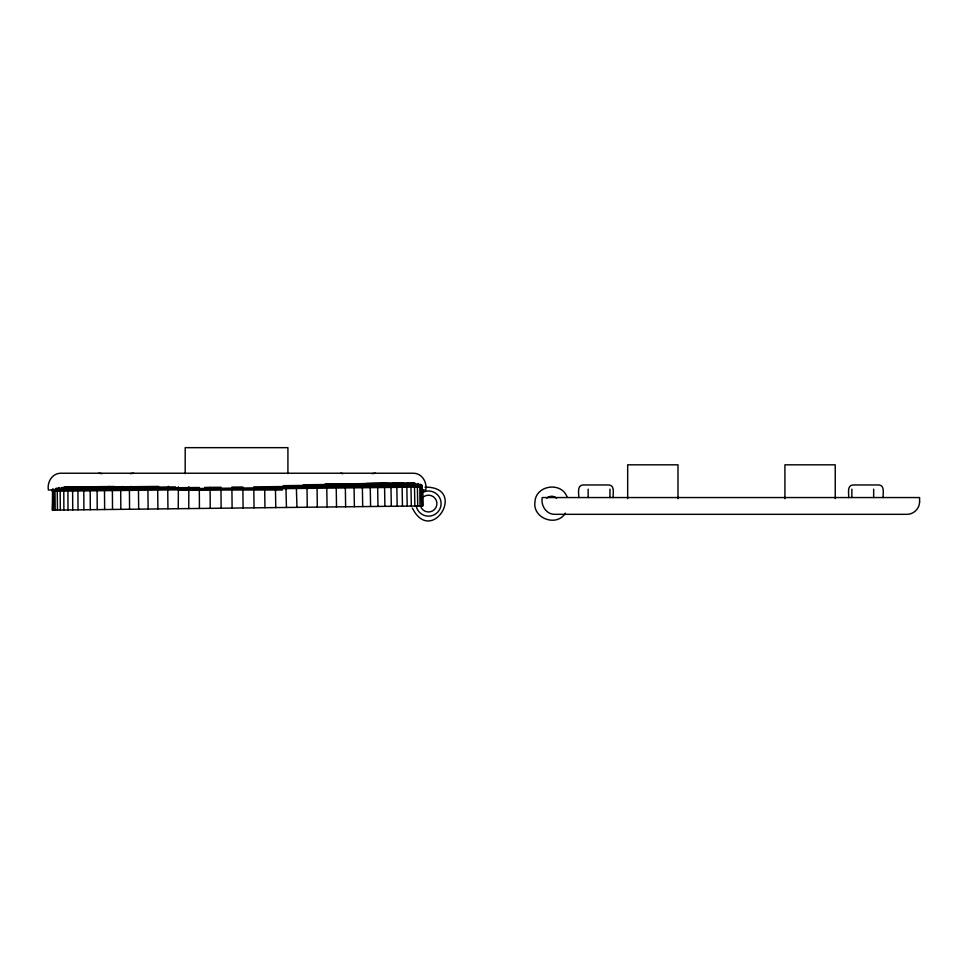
<?xml version="1.0" encoding="UTF-8"?>
<svg xmlns="http://www.w3.org/2000/svg" width="968" height="968" viewBox="0 0 968 968"><rect width="100%" height="100%" fill="white"/><g stroke="black" fill="none" stroke-linecap="round" stroke-linejoin="round"><path stroke-width="1.45" d="M677.987 498.314L677.999 497.552M210.08 487.376L210.237 508.333M422.738 489.965L422.919 505.925L52.284 510.136L52.599 489.167M188.833 486.747L188.748 508.587M178.39 486.868L178.245 508.696M175.474 486.904L56.168 488.247L54.995 491.236L55.2 510.1M53.905 489.142L53.579 510.112M52.925 489.155L52.611 510.124M168.48 486.311L167.742 489.953L167.948 508.817M148.891 486.529L147.91 490.171L148.128 509.047M139.537 486.638L138.46 490.28L138.678 509.156M565.421 513.149C556.648 527.391 532.315 518.34 534.965 501.823C535.8 485.113 561.488 481.326 567.115 497.08M59.242 487.545L57.245 491.199L57.463 510.075M131.116 486.311L129.422 489.3L129.567 509.253M122.537 486.408L120.697 489.397L120.831 509.349M99.317 486.674L97.102 489.663L97.223 509.616M75.238 486.952L72.624 489.941L72.733 509.894M72.963 486.88L69.672 487.436L67.905 490.002L68.002 509.954M68.668 486.928L65.582 487.485L63.791 490.05L63.876 510.003M425.037 487.17C468.076 486.505 431.716 546.533 412.368 508.091M372.208 473.654L375.475 473.231M327.075 507.014L326.773 487.061L325.309 484.109L401.684 483.153M133.487 473.231L130.257 473.654M88.511 486.722L85.378 487.255L83.793 489.82L83.889 509.773M94.973 486.65L91.706 487.182L90.181 489.748L90.302 509.7M366.376 483.504L386.994 483.274M109.384 486.493L105.887 487.025L104.508 489.578L104.629 509.543M354.711 483.722L352.146 483.806L354.058 486.747L354.373 506.7M325.309 484.109L329.664 483.976M346.254 483.819L343.567 483.903L345.334 486.856L345.636 506.796M392.826 483.201L395.464 483.177M64.227 487.073L114.345 486.505L112.385 489.493L112.518 509.446M417.74 505.986L417.377 486.033L414.461 483.105L360.338 483.71L362.371 486.662L362.685 506.603M303.299 484.786L415.441 483.504M283.225 485.67L418.539 484.145L419.785 487.086L420.003 505.961M55.515 489.13L199.311 487.497L199.432 508.466M204.696 487.436L220.958 487.255L221.14 508.212M421.624 505.937L420.826 484.98L253.773 486.88L254.052 507.837M52.199 490.183L422.229 485.972L422.592 505.925M52.066 491.26L422.387 487.061M54.329 490.002L48.4 490.002C46.912 482.04 52.357 473.074 60.996 473.231L413.179 473.231C421.818 473.074 427.263 482.04 425.775 490.002L421.322 490.002M178.778 490.002L282.487 490.002M340.688 473.231L342.841 473.654M79.146 486.759L80.453 486.892L77.924 489.881L78.033 509.834M402.809 483.092L405.023 483.625L406.838 486.154L407.201 506.107M406.923 483.044L409.101 483.576L410.964 486.105L411.327 506.058M410.42 483.008L412.586 483.54L414.473 486.069L414.849 506.022M413.3 482.971L414.461 483.105M98.7 473.231L101.967 473.654M69.744 486.868L70.591 487.001M399.445 483.274L402.119 486.202L402.47 506.155M394.23 483.334L396.819 486.263L397.17 506.216M388.471 483.395L390.963 486.335L391.302 506.288M382.179 483.468L384.562 486.408L384.901 506.361M375.366 483.54L377.653 486.481L377.98 506.433M368.082 483.625L370.236 486.565L370.575 506.518M334.613 484.012L336.223 486.952L336.525 506.905M417.68 483.48L418.539 484.145M420.16 484.121L420.826 484.98M316.149 484.641L317.093 488.259L317.298 507.123M306.203 484.75L307.037 488.368L307.255 507.232M421.794 484.968L422.229 485.972M296.317 485.525L296.958 507.353M285.875 485.646L286.455 507.474M784.818 497.552L784.915 498.314M275.42 486.638L275.771 507.595M264.639 486.759L264.966 507.716M243.089 507.97L242.835 487.001L231.884 487.122L232.114 508.091M157.905 508.938L157.687 490.062L158.546 486.42L62.109 487.521L60.149 491.175L60.355 510.039M883.082 497.552C882.864 493.668 885.055 485.416 878.884 484.968L852.941 484.968C846.758 485.391 848.936 493.668 848.718 497.552M873.656 489.155L873.656 497.552M851.864 489.155L851.864 497.552M835.227 498.653L835.227 464.821L784.915 464.821L784.915 498.653M677.987 498.653L677.987 464.821L627.675 464.821L627.675 498.653M613.107 497.552C612.889 493.668 615.067 485.416 608.908 484.968L582.954 484.968C576.783 485.391 578.949 493.668 578.743 497.552M609.961 489.155L609.961 497.552M588.169 489.155L588.169 497.552M287.919 473.667L287.919 447.664L185.191 447.664L185.191 473.667M422.229 492.688A12.584 12.584 0 0 1 440.016 498.459A12.584 12.584 0 0 1 432.406 515.545A12.584 12.584 0 0 1 416.216 506.191M422.29 497.963A8.385 8.385 0 0 1 435.128 498.411A8.385 8.385 0 0 1 432.466 510.983A8.385 8.385 0 0 1 420.548 506.167M546.739 498.121A7.333 7.333 0 0 1 556.564 498.121M919.6 501.739C919.636 508.478 913.731 514.359 907.004 514.323L554.821 514.323C546.182 514.468 540.737 505.502 542.225 497.552L919.6 497.552L919.6 501.739"/></g></svg>
